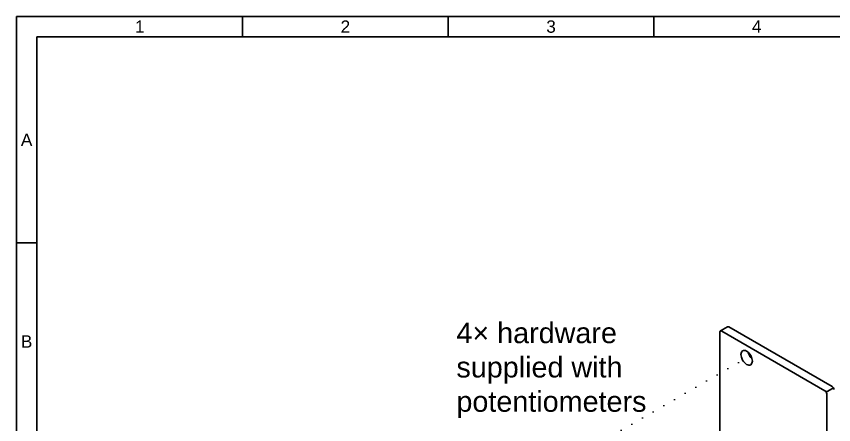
# Model space of a CAD drawing. Header units: millimetres. Extents: x 10 to 410, y 10 to 287.
# Drawn here: x 10 to 208.7, y 187.8 to 287 of the extents above; entities that cross this region are included whole.
import ezdxf

# ---------------------------------------------------------------- set-up
doc = ezdxf.new("R2010")
doc.units = ezdxf.units.MM
doc.linetypes.add('ACAD_ISO07W100', pattern=[3, 0.1, -2.9])
for name, color, linetype, lineweight, true_color in [('assembly lines', 14, 'ACAD_ISO07W100', 25, 0x800000), ('frame', 5, 'Continuous', 35, 0x0000ff), ('holes', 7, 'Continuous', 35, 0x000000), ('notes', 94, 'Continuous', 25, 0x008000), ('outlines', 7, 'Continuous', 35, 0x000000)]:
    doc.layers.add(name, color=color, linetype=linetype, lineweight=lineweight, true_color=true_color)
doc.styles.add('textstyle11', font='')
doc.styles.add('textstyle13', font='')
doc.styles.add('textstyle15', font='')
doc.styles.add('textstyle17', font='')
doc.styles.add('textstyle27', font='')
doc.styles.add('textstyle29', font='')
doc.styles.add('textstyle33', font='')
doc.styles.get('textstyle11').set_extended_font_data('Nimbus Sans L')
doc.styles.get('textstyle13').set_extended_font_data('Nimbus Sans L')
doc.styles.get('textstyle15').set_extended_font_data('Nimbus Sans L')
doc.styles.get('textstyle17').set_extended_font_data('Nimbus Sans L')
doc.styles.get('textstyle27').set_extended_font_data('Nimbus Sans L')
doc.styles.get('textstyle29').set_extended_font_data('Nimbus Sans L')
doc.styles.get('textstyle33').set_extended_font_data('Nimbus Sans L')

msp = doc.modelspace()

# ---------------------------------------------------------------- linework, layer by layer
at = {"layer": 'assembly lines'}
for p, q in [((191.89, 206.54), (193.62, 207.54)), ((115.45, 162.41), (188.54, 204.61))]:
    msp.add_line(p, q, dxfattribs=at)
at = {"layer": 'frame'}
for p, q in [((10, 287), (10, 10)), ((410, 287), (10, 287)), ((65, 287), (65, 282)), ((115, 287), (115, 282)), ((165, 287), (165, 282)), ((15, 282), (15, 15)), ((405, 282), (15, 282)), ((15, 232), (10, 232))]:
    msp.add_line(p, q, dxfattribs=at)
at = {"layer": 'holes'}
msp.add_ellipse((187.56, 204.04), major_axis=(-0.98, 1.7), ratio=0.57735, dxfattribs=at)
msp.add_ellipse((189.29, 205.04), major_axis=(-0.98, 1.7), ratio=0.57735, start_param=1.084048, end_param=2.057544, dxfattribs=at)
at = {"layer": 'outlines'}
for p, q in [((181.19, 210.57), (182.92, 211.57)), ((183.23, 211.54), (208.35, 197.04)), ((181.06, 210.29), (181.06, 82.79)), ((181.5, 210.54), (206.61, 196.04)), ((206.92, 195.72), (208.65, 196.72)), ((207.05, 195.29), (207.05, 67.79))]:
    msp.add_line(p, q, dxfattribs=at)
for centre, start_param, end_param in [((181.5, 210.04), 5.497787, 0.785398), ((183.23, 211.04), 5.497787, 0), ((208.35, 196.54), 3.926991, 5.497787), ((206.61, 195.54), 3.926991, 5.497787)]:
    msp.add_ellipse(centre, major_axis=(-0.306, 0.53), ratio=0.57735, start_param=start_param, end_param=end_param, dxfattribs=at)

# ---------------------------------------------------------------- texts
at = {"layer": 'frame', "char_height": 3, "attachment_point": 5}
for s, insert, style in [('1', (40, 284.5), 'textstyle17'), ('2', (90, 284.5), 'textstyle15'), ('3', (140, 284.5), 'textstyle13'), ('4', (190, 284.5), 'textstyle11'), ('A', (12.5, 257), 'textstyle29'), ('B', (12.5, 208), 'textstyle27')]:
    msp.add_mtext(s, dxfattribs=dict(at, insert=insert, style=style))
at = {"layer": 'notes', "insert": (117, 201), "char_height": 5, "attachment_point": 4, "style": 'textstyle33'}
msp.add_mtext('4× hardware\\Psupplied with\\Ppotentiometers', dxfattribs=at)

doc.saveas('drawing.dxf')
